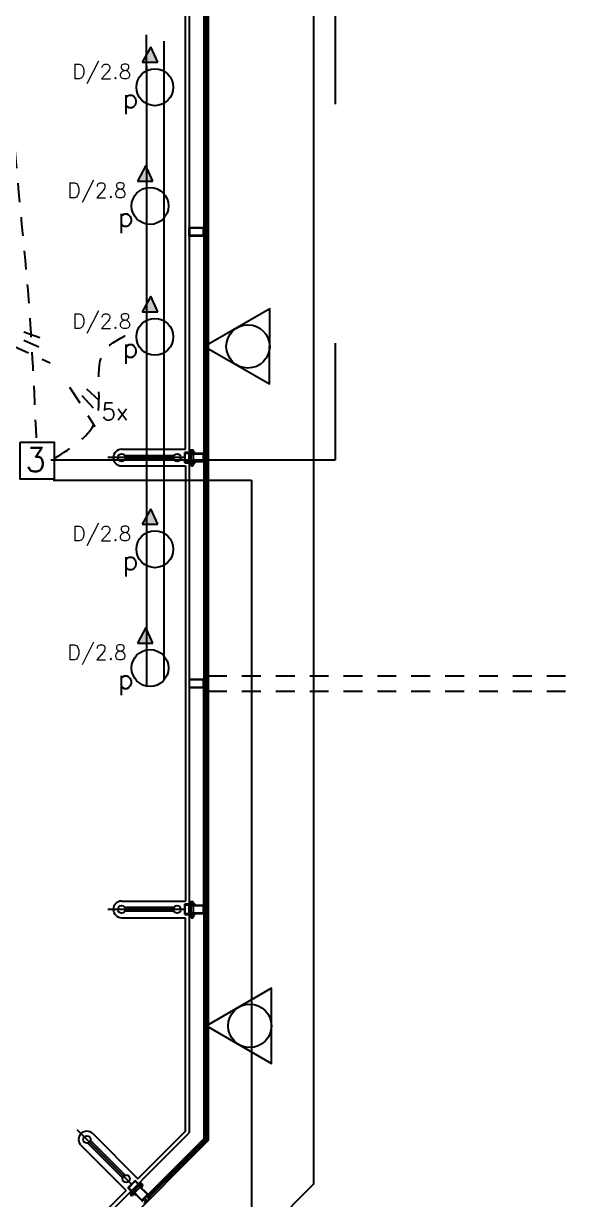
# Model space of a CAD drawing. Extents: x 638.8 to 694.4, y 623.5 to 665.5.
# Drawn here: x 684.85 to 688.46, y 637.12 to 644.93 of the extents above; entities that cross this region are included whole.
import ezdxf

# ---------------------------------------------------------------- set-up
doc = ezdxf.new("R2010")
doc.units = 0
doc.header["$LTSCALE"] = 0.5
doc.header["$MEASUREMENT"] = 0
for name, pattern in [('DASHED2', [0.375, 0.25, -0.125]), ('HIDDEN', [0.375, 0.25, -0.125]), ('PHANTOM2', [31.75, 15.875, -3.175, 3.175, -3.175, 3.175, -3.175])]:
    doc.linetypes.add(name, pattern=pattern)
for name, color, linetype in [('2', 1, 'CONTINUOUS'), ('ALUMBRADO', 3, 'CONTINUOUS'), ('paredes', 1, 'CONTINUOUS'), ('pisoplanta', 1, 'CONTINUOUS'), ('PROYECCIONES', 6, 'HIDDEN'), ('texturas', 6, 'CONTINUOUS'), ('tuberia_alumbrado', 3, 'DASHED2'), ('ventanas', 6, 'CONTINUOUS'), ('vidrio', 6, 'CONTINUOUS')]:
    doc.layers.add(name, color=color, linetype=linetype)
doc.styles.add('romans', font='romans.shx')

# ---------------------------------------------------------------- blocks, each defined once
blk = doc.blocks.new('apoymuro-cortina')
at = {"layer": 'vidrio', "color": 1, "linetype": 'Continuous'}
for p, q in [((0, 0), (-0.0989, 0)), ((0, -0.0574), (0, 0)), ((-0.125, -0.0006), (-0.125, -0.0568)), ((-0.1193, 0), (-0.1244, 0)), ((-0.1244, -0.0574), (-0.1193, -0.0574)), ((-0.122, -0.0096), (-0.122, -0.0032)), ((-0.122, -0.032), (-0.122, -0.0134)), ((-0.0962, -0.032), (-0.122, -0.032)), ((-0.122, -0.0348), (-0.0962, -0.0348)), ((-0.122, -0.044), (-0.122, -0.0348)), ((-0.122, -0.0542), (-0.122, -0.0478)), ((-0.1213, -0.0026), (-0.1199, -0.0026)), ((-0.1199, -0.0102), (-0.1213, -0.0102)), ((-0.1213, -0.0128), (-0.1193, -0.0128)), ((-0.1193, -0.0447), (-0.1213, -0.0447)), ((-0.1213, -0.0472), (-0.1199, -0.0472)), ((-0.1199, -0.0549), (-0.1213, -0.0549)), ((-0.1199, -0.0026), (-0.1199, -0.0038)), ((-0.1199, -0.0089), (-0.1199, -0.0102)), ((-0.1199, -0.0472), (-0.1199, -0.0485)), ((-0.1199, -0.0536), (-0.1199, -0.0549)), ((-0.1186, -0.0038), (-0.1186, -0.0006)), ((-0.1186, -0.0121), (-0.1186, -0.0089)), ((-0.1186, -0.0485), (-0.1186, -0.0453)), ((-0.1186, -0.0568), (-0.1186, -0.0536)), ((-0.0995, -0.0006), (-0.0995, -0.0038)), ((-0.0995, -0.0089), (-0.0995, -0.0121)), ((-0.0995, -0.0453), (-0.0995, -0.0485)), ((-0.0995, -0.0536), (-0.0995, -0.0568)), ((-0.0989, -0.0128), (-0.0968, -0.0128)), ((-0.0968, -0.0447), (-0.0989, -0.0447)), ((-0.0989, -0.0574), (-0.0938, -0.0574)), ((-0.0982, -0.0026), (-0.0968, -0.0026)), ((-0.0982, -0.0038), (-0.0982, -0.0026)), ((-0.0982, -0.0102), (-0.0982, -0.0089)), ((-0.0968, -0.0102), (-0.0982, -0.0102)), ((-0.0982, -0.0472), (-0.0968, -0.0472)), ((-0.0982, -0.0485), (-0.0982, -0.0472)), ((-0.0982, -0.0549), (-0.0982, -0.0536)), ((-0.0968, -0.0549), (-0.0982, -0.0549)), ((-0.0962, -0.0032), (-0.0962, -0.0096)), ((-0.0962, -0.0134), (-0.0962, -0.032)), ((-0.0962, -0.0348), (-0.0962, -0.044)), ((-0.0962, -0.0478), (-0.0962, -0.0542)), ((-0.0938, -0.0574), (0, -0.0574)), ((-0.0931, -0.0033), (-0.0931, -0.0541)), ((-0.0036, -0.0028), (-0.0926, -0.0028)), ((-0.0926, -0.0546), (-0.0036, -0.0546)), ((-0.0031, -0.0541), (-0.0031, -0.0033))]:
    blk.add_line(p, q, dxfattribs=at)
at = {"layer": 'vidrio', "linetype": 'Continuous'}
for p, q in [((-0.0397, 0.0015), (-0.0397, 0.0051)), ((-0.0397, 0.0051), (0.0307, 0.0051)), ((0.0272, 0.0015), (-0.0397, 0.0015)), ((-0.0318, 0.0056), (-0.0318, 0.0075)), ((-0.0318, 0.0075), (-0.0055, 0.0075)), ((-0.0055, 0.0056), (-0.0318, 0.0056)), ((-0.0087, 0.0103), (-0.0287, 0.0103)), ((-0.0287, 0.0103), (-0.0287, 0.0078)), ((-0.0287, 0.0078), (-0.0087, 0.0078)), ((-0.0283, 0.0111), (-0.0283, 0.0201)), ((-0.026, 0.0207), (-0.0113, 0.0207)), ((-0.0113, 0.0105), (-0.026, 0.0105)), ((-0.0237, 0.0201), (-0.0237, 0.0111)), ((-0.0145, 0.0208), (-0.0228, 0.0208)), ((-0.0137, 0.0111), (-0.0137, 0.0201)), ((-0.009, 0.0201), (-0.009, 0.0111)), ((-0.0087, 0.0078), (-0.0087, 0.0103)), ((-0.0055, 0.0075), (-0.0055, 0.0056)), ((0.0272, -0.0589), (0.0272, 0.0015)), ((0.0307, -0.0625), (0.0307, 0.0051)), ((-0.1052, -0.0438), (-0.1133, -0.0438)), ((-0.0397, -0.0589), (0.0272, -0.0589)), ((-0.0397, -0.0625), (-0.0397, -0.0589)), ((0.0307, -0.0625), (-0.0397, -0.0625)), ((-0.0318, -0.0631), (-0.0318, -0.065)), ((-0.0055, -0.0631), (-0.0318, -0.0631)), ((-0.0318, -0.065), (-0.0055, -0.065)), ((-0.0287, -0.0677), (-0.0287, -0.0652)), ((-0.0287, -0.0652), (-0.0087, -0.0652)), ((-0.0087, -0.0677), (-0.0287, -0.0677)), ((-0.0283, -0.0686), (-0.0283, -0.0775)), ((-0.0113, -0.068), (-0.026, -0.068)), ((-0.0127, -0.0055), (-0.0248, -0.0055)), ((-0.0248, -0.0055), (-0.0248, -0.0516)), ((-0.0248, -0.0516), (-0.0127, -0.0516)), ((-0.0237, -0.0775), (-0.0237, -0.0686)), ((-0.0137, -0.0686), (-0.0137, -0.0775)), ((-0.0127, -0.0516), (-0.0127, -0.0055)), ((-0.009, -0.0775), (-0.009, -0.0686)), ((-0.0087, -0.0652), (-0.0087, -0.0677)), ((-0.0055, -0.065), (-0.0055, -0.0631)), ((-0.026, -0.0782), (-0.0113, -0.0782)), ((-0.0247, -0.083), (-0.0247, -0.0782)), ((-0.0127, -0.0792), (-0.0247, -0.0792)), ((-0.0127, -0.0811), (-0.0247, -0.0811)), ((-0.0247, -0.083), (-0.0237, -0.0839)), ((-0.0127, -0.083), (-0.0247, -0.083)), ((-0.0136, -0.0839), (-0.0237, -0.0839)), ((-0.0145, -0.0783), (-0.0228, -0.0783)), ((-0.0145, -0.0802), (-0.0228, -0.0802)), ((-0.0145, -0.0821), (-0.0228, -0.0821)), ((-0.0187, -0.0838), (-0.0187, -0.0839)), ((-0.0127, -0.083), (-0.0136, -0.0839)), ((-0.0127, -0.083), (-0.0127, -0.0782))]:
    blk.add_line(p, q, dxfattribs=at)
at = {"layer": 'vidrio', "color": 1, "linetype": 'Continuous', "extrusion": (0, 0, -1)}
for centre, major_axis, start_param, end_param in [((-0.0989, -0.0006), (0.000451, -0.000451), 2.356194, 3.926991), ((-0.1244, -0.0006), (0.000451, -0.000451), 2.356194, 3.926991), ((-0.1244, -0.0568), (0.000451, 0.000451), 2.356194, 3.926991), ((-0.1213, -0.0032), (0.000451, -0.000451), 2.356194, 3.926991), ((-0.1213, -0.0096), (0.000451, 0.000451), 2.356194, 3.926991), ((-0.1213, -0.0134), (0.000451, -0.000451), 2.356194, 3.926991), ((-0.1213, -0.044), (0.000451, 0.000451), 2.356194, 3.926991), ((-0.1213, -0.0478), (0.000451, -0.000451), 2.356194, 3.926991), ((-0.1213, -0.0542), (0.000451, 0.000451), 2.356194, 3.926991), ((-0.1193, -0.0038), (0.000451, 0.000451), 2.356194, 3.926991), ((-0.1193, -0.0089), (0.000451, -0.000451), 2.356194, 3.926991), ((-0.1193, -0.0485), (0.000451, 0.000451), 2.356194, 3.926991), ((-0.1193, -0.0536), (0.000451, -0.000451), 2.356194, 3.926991), ((-0.1193, -0.0006), (0.000451, -0.000451), 3.926991, 5.497787), ((-0.1193, -0.0038), (0.000451, -0.000451), -0.785398, 0.785398), ((-0.1193, -0.0089), (0.000451, -0.000451), 3.926991, 5.497787), ((-0.1193, -0.0121), (0.000451, -0.000451), -0.785398, 0.785398), ((-0.1193, -0.0453), (0.000451, -0.000451), 3.926991, 5.497787), ((-0.1193, -0.0485), (0.000451, -0.000451), -0.785398, 0.785398), ((-0.1193, -0.0536), (0.000451, -0.000451), 3.926991, 5.497787), ((-0.1193, -0.0568), (0.000451, -0.000451), -0.785398, 0.785398), ((-0.0989, -0.0038), (0.000451, 0.000451), 2.356194, 3.926991), ((-0.0989, -0.0089), (0.000451, -0.000451), 2.356194, 3.926991), ((-0.0989, -0.0121), (0.000451, 0.000451), 2.356194, 3.926991), ((-0.0989, -0.0453), (0.000451, -0.000451), 2.356194, 3.926991), ((-0.0989, -0.0485), (0.000451, 0.000451), 2.356194, 3.926991), ((-0.0989, -0.0536), (0.000451, -0.000451), 2.356194, 3.926991), ((-0.0989, -0.0568), (0.000451, 0.000451), 2.356194, 3.926991), ((-0.0989, -0.0038), (0.000451, -0.000451), -0.785398, 0.785398), ((-0.0989, -0.0089), (0.000451, -0.000451), 3.926991, 5.497787), ((-0.0989, -0.0485), (0.000451, -0.000451), -0.785398, 0.785398), ((-0.0989, -0.0536), (0.000451, -0.000451), 3.926991, 5.497787), ((-0.0968, -0.0032), (0.000451, 0.000451), 5.497787, 7.068583), ((-0.0968, -0.0096), (0.000451, -0.000451), -0.785398, 0.785398), ((-0.0968, -0.0134), (0.000451, -0.000451), 3.926991, 5.497787), ((-0.0968, -0.044), (0.000451, -0.000451), -0.785398, 0.785398), ((-0.0968, -0.0478), (0.000451, 0.000451), 5.497787, 7.068583), ((-0.0926, -0.0033), (0.000361, 0.000361), 3.926991, 5.497787), ((-0.0926, -0.0541), (0.000361, 0.000361), 2.356194, 3.926991)]:
    blk.add_ellipse(centre, major_axis=major_axis, ratio=1, start_param=start_param, end_param=end_param, dxfattribs=at)
at = {"layer": 'vidrio', "linetype": 'Continuous', "extrusion": (0, 0, -1)}
for centre, major_axis, start_param, end_param in [((-0.026, 0.0161), (0.00325, -0.00325), 3.399063, 4.454918), ((-0.026, 0.0151), (0.00325, -0.00325), 0.257471, 1.313326), ((-0.0187, 0.0004), (0.0144, -0.0144), 3.678281, 4.175701), ((-0.0187, 0.0309), (0.0144, 0.0144), 2.107484, 2.604904), ((-0.0113, 0.0161), (0.00325, -0.00325), 3.399063, 4.454918), ((-0.0113, 0.0151), (0.00325, -0.00325), 0.257471, 1.313326), ((-0.026, -0.0726), (0.00325, 0.00325), 4.96986, 6.025715), ((-0.026, -0.0736), (0.00325, 0.00325), 1.828267, 2.884122), ((-0.0187, -0.0883), (0.0144, 0.0144), 5.249077, 5.746497), ((-0.0187, -0.0578), (0.0144, -0.0144), 0.536688, 1.034108), ((-0.0113, -0.0726), (0.00325, 0.00325), 4.96986, 6.025715), ((-0.0113, -0.0736), (0.00325, 0.00325), 1.828267, 2.884122)]:
    blk.add_ellipse(centre, major_axis=major_axis, ratio=1, start_param=start_param, end_param=end_param, dxfattribs=at)
at = {"layer": 'vidrio', "color": 5, "linetype": 'Continuous', "extrusion": (0, 0, -1)}
for centre, major_axis, start_param, end_param in [((-0.0036, -0.0033), (0.000361, -0.000361), 3.926991, 5.497787), ((-0.0036, -0.0541), (0.000361, 0.000361), 0.785398, 2.356194)]:
    blk.add_ellipse(centre, major_axis=major_axis, ratio=1, start_param=start_param, end_param=end_param, dxfattribs=at)

msp = doc.modelspace()

# ---------------------------------------------------------------- linework, layer by layer
at = {"layer": '2'}
for points in [[(686.0524, 642.7831), (686.4845, 642.5333), (686.4848, 643.0325)], [(686.064, 638.2718), (686.4962, 638.0219), (686.4965, 638.5211)]]:
    msp.add_lwpolyline(points, close=True, dxfattribs=at)
for centre in [(686.3406, 642.783), (686.3522, 638.2716)]:
    msp.add_circle(centre, 0.1441, dxfattribs=at)
at = {"layer": 'ALUMBRADO', "color": 1}
for p, q in [((685.6945, 644.7731), (685.6379, 644.6693)), ((685.7417, 644.6693), (685.6945, 644.7731)), ((685.6379, 644.6693), (685.7417, 644.6693)), ((685.6623, 643.9846), (685.6057, 643.8809)), ((685.7095, 643.8809), (685.6623, 643.9846)), ((685.6057, 643.8809), (685.7095, 643.8809)), ((685.6945, 643.1157), (685.6379, 643.012)), ((685.7417, 643.012), (685.6945, 643.1157)), ((685.6379, 643.012), (685.7417, 643.012)), ((685.6945, 641.7052), (685.6379, 641.6015)), ((685.7417, 641.6015), (685.6945, 641.7052)), ((685.6379, 641.6015), (685.7417, 641.6015)), ((685.6623, 640.9167), (685.6057, 640.813)), ((685.7095, 640.813), (685.6623, 640.9167)), ((685.6057, 640.813), (685.7095, 640.813))]:
    msp.add_line(p, q, dxfattribs=at)
at = {"layer": 'ALUMBRADO'}
msp.add_lwpolyline([(684.8278, 642.146), (685.0523, 642.146), (685.0523, 641.9019), (684.8278, 641.9019)], close=True, dxfattribs=at)
for centre in [(685.7221, 644.5037), (685.6898, 643.7153), (685.7221, 642.8464), (685.7221, 641.4359), (685.6898, 640.6474)]:
    msp.add_circle(centre, 0.1225, dxfattribs=at)
at = {"layer": 'ALUMBRADO', "color": 1}
for points in [[(685.6379, 644.6693), (685.6945, 644.7731), (685.7417, 644.6693)], [(685.6057, 643.8809), (685.6623, 643.9846), (685.7095, 643.8809)], [(685.6379, 643.012), (685.6945, 643.1157), (685.7417, 643.012)], [(685.6379, 641.6015), (685.6945, 641.7052), (685.7417, 641.6015)], [(685.6057, 640.813), (685.6623, 640.9167), (685.7095, 640.813)]]:
    msp.add_solid(points, dxfattribs=at)
at = {"layer": 'paredes', "color": 6}
msp.add_line((686.0757, 646.3652), (686.0757, 637.509), dxfattribs=at)
at = {"layer": 'pisoplanta', "color": 6}
for p, q in [((685.9257, 642.0994), (685.9257, 644.9894)), ((685.5007, 642.0994), (685.9257, 642.0994)), ((685.5007, 641.9894), (685.9257, 641.9894)), ((685.9257, 641.9894), (685.9257, 639.0994)), ((685.5007, 639.0994), (685.9257, 639.0994)), ((685.5007, 638.9894), (685.9257, 638.9894)), ((685.9257, 637.5712), (685.9257, 638.9894)), ((685.9257, 637.5712), (685.6097, 637.2552)), ((685.3092, 637.5557), (685.6097, 637.2552)), ((685.2314, 637.4779), (685.5319, 637.1774)), ((683.4884, 635.1339), (685.5319, 637.1774))]:
    msp.add_line(p, q, dxfattribs=at)
for centre, start, end in [((685.5007, 642.0444), 90, 270), ((685.5007, 639.0444), 90, 270), ((685.2703, 637.5168), 45, 225)]:
    msp.add_arc(centre, 0.055, start, end, dxfattribs=at)
at = {"layer": 'PROYECCIONES', "color": 6}
for p, q in [((686.064, 640.5504), (686.0559, 640.5504)), ((686.0469, 640.5189), (686.0469, 640.5182))]:
    msp.add_line(p, q, dxfattribs=at)
at = {"layer": 'PROYECCIONES'}
for p, q in [((686.0757, 640.5944), (690.1507, 640.5944)), ((686.0757, 640.4944), (690.1507, 640.4944))]:
    msp.add_line(p, q, dxfattribs=at)
at = {"layer": 'texturas', "color": 1}
for p, q in [((686.7757, 649.4063), (686.7757, 637.219)), ((686.7757, 637.219), (683.8257, 634.269))]:
    msp.add_line(p, q, dxfattribs=at)
at = {"layer": 'tuberia_alumbrado', "color": 4, "linetype": 'PHANTOM2'}
for p, q in [((686.9194, 652.3287), (686.9194, 642.0278)), ((686.9194, 642.0278), (685.0307, 642.0278)), ((685.0453, 641.8939), (686.364, 641.8939)), ((686.364, 641.8939), (686.364, 635.0532))]:
    msp.add_line(p, q, dxfattribs=at)
at = {"layer": 'tuberia_alumbrado', "linetype": 'Continuous'}
for p, q in [((685.6673, 644.6133), (685.6673, 644.8507)), ((685.7844, 644.6827), (685.7844, 644.8099)), ((685.7844, 640.5695), (685.7844, 644.6827)), ((685.6673, 644.6437), (685.6673, 640.527))]:
    msp.add_line(p, q, dxfattribs=at)
at = {"layer": 'tuberia_alumbrado', "linetype": 'DASHED2'}
for p, q in [((684.8512, 642.8793), (684.9571, 642.842)), ((684.7701, 642.7921), (685.0257, 642.6738)), ((684.8512, 642.8233), (684.9509, 642.7797)), ((685.1555, 642.5128), (685.3238, 642.2512)), ((685.2677, 642.5003), (685.3487, 642.4256)), ((685.2365, 642.4567), (685.3113, 642.3758))]:
    msp.add_line(p, q, dxfattribs=at)
for points in [[(684.0482, 644.7993), (684.5466, 645.0331), (684.7806, 644.23), (684.8823, 643.0915), (684.9332, 642.1767)], [(685.0522, 642.0381), (685.3345, 642.3061), (685.391, 642.7575), (685.5604, 642.8704)]]:
    msp.add_spline(points, degree=3, dxfattribs=at)
at = {"layer": 'ventanas'}
for p in [(685.9507, 646.3652), (683.055, 634.6651)]:
    msp.add_line(p, (685.9507, 637.5608), dxfattribs=at)
at = {"layer": 'vidrio', "linetype": 'Continuous'}
for p, q in [((686.0466, 645.0157), (686.0466, 643.5731)), ((686.0559, 645.0293), (686.0559, 643.5504)), ((686.06, 645.0293), (686.06, 643.5504)), ((686.064, 645.0293), (686.064, 643.5504)), ((686.0466, 643.5157), (686.0466, 642.0731)), ((686.0559, 643.5293), (686.0559, 642.0504)), ((686.0559, 643.5293), (686.064, 643.5293)), ((686.06, 643.5293), (686.06, 642.0504)), ((686.064, 643.5293), (686.064, 642.0504)), ((686.0466, 642.0157), (686.0466, 640.5731)), ((686.0559, 642.0293), (686.0559, 640.5504)), ((686.06, 642.0293), (686.06, 640.5504)), ((686.064, 642.0293), (686.064, 640.5504)), ((686.0559, 639.0505), (686.0559, 640.5294)), ((686.0559, 640.5293), (686.064, 640.5293)), ((686.06, 639.0505), (686.06, 640.5294)), ((686.064, 639.0505), (686.064, 640.5294)), ((686.0466, 639.0731), (686.0466, 640.5157)), ((686.0466, 639.016), (686.0466, 637.5211)), ((686.0559, 639.0297), (686.0559, 637.5172)), ((686.06, 639.0297), (686.06, 637.5155)), ((686.064, 639.0297), (686.064, 637.5138)), ((686.0559, 637.5172), (685.6674, 637.1287)), ((686.06, 637.5155), (685.6703, 637.1258)), ((686.064, 637.5138), (685.6731, 637.123)), ((686.0466, 637.5211), (685.6769, 637.1513))]:
    msp.add_line(p, q, dxfattribs=at)
at = {"layer": 'vidrio', "color": 1, "linetype": 'Continuous'}
for p, q in [((685.9507, 643.5731), (686.0495, 643.5731)), ((685.9507, 643.5157), (685.9507, 643.5731)), ((686.07, 643.5731), (686.0751, 643.5731)), ((686.0444, 643.5157), (685.9507, 643.5157)), ((685.9537, 643.519), (685.9537, 643.5698)), ((685.9542, 643.5703), (686.0433, 643.5703)), ((686.0433, 643.5185), (685.9542, 643.5185)), ((686.0438, 643.5698), (686.0438, 643.519)), ((686.0495, 643.5157), (686.0444, 643.5157)), ((686.0469, 643.5699), (686.0469, 643.5635)), ((686.0469, 643.5597), (686.0469, 643.5411)), ((686.0469, 643.5411), (686.0726, 643.5411)), ((686.0469, 643.5383), (686.0469, 643.5291)), ((686.0726, 643.5383), (686.0469, 643.5383)), ((686.0469, 643.5252), (686.0469, 643.5189)), ((686.0489, 643.5705), (686.0475, 643.5705)), ((686.0475, 643.5629), (686.0489, 643.5629)), ((686.0495, 643.5603), (686.0475, 643.5603)), ((686.0475, 643.5284), (686.0495, 643.5284)), ((686.0489, 643.5259), (686.0475, 643.5259)), ((686.0475, 643.5182), (686.0489, 643.5182)), ((686.0489, 643.5693), (686.0489, 643.5705)), ((686.0489, 643.5629), (686.0489, 643.5642)), ((686.0489, 643.5246), (686.0489, 643.5259)), ((686.0489, 643.5182), (686.0489, 643.5195)), ((686.0502, 643.5724), (686.0502, 643.5693)), ((686.0502, 643.5642), (686.0502, 643.561)), ((686.0502, 643.5278), (686.0502, 643.5246)), ((686.0502, 643.5195), (686.0502, 643.5163)), ((686.0693, 643.5693), (686.0693, 643.5724)), ((686.0693, 643.561), (686.0693, 643.5642)), ((686.0693, 643.5246), (686.0693, 643.5278)), ((686.0693, 643.5163), (686.0693, 643.5195)), ((686.072, 643.5603), (686.07, 643.5603)), ((686.07, 643.5284), (686.072, 643.5284)), ((686.0751, 643.5157), (686.07, 643.5157)), ((686.0706, 643.5705), (686.0706, 643.5693)), ((686.072, 643.5705), (686.0706, 643.5705)), ((686.0706, 643.5642), (686.0706, 643.5629)), ((686.0706, 643.5629), (686.072, 643.5629)), ((686.0706, 643.5259), (686.0706, 643.5246)), ((686.072, 643.5259), (686.0706, 643.5259)), ((686.0706, 643.5195), (686.0706, 643.5182)), ((686.0706, 643.5182), (686.072, 643.5182)), ((686.0726, 643.5635), (686.0726, 643.5699)), ((686.0726, 643.5411), (686.0726, 643.5597)), ((686.0726, 643.5291), (686.0726, 643.5383)), ((686.0726, 643.5189), (686.0726, 643.5252)), ((686.0757, 643.5724), (686.0757, 643.5163)), ((685.9507, 640.5731), (686.0495, 640.5731)), ((685.9542, 640.5703), (686.0433, 640.5703)), ((686.0438, 640.5698), (686.0438, 640.519)), ((686.0469, 640.5699), (686.0469, 640.5635)), ((686.0469, 640.5597), (686.0469, 640.5411)), ((686.0469, 640.5411), (686.0726, 640.5411)), ((686.0469, 640.5383), (686.0469, 640.5291)), ((686.0726, 640.5383), (686.0469, 640.5383)), ((686.0489, 640.5705), (686.0475, 640.5705)), ((686.0475, 640.5629), (686.0489, 640.5629)), ((686.0495, 640.5603), (686.0475, 640.5603)), ((686.0475, 640.5284), (686.0495, 640.5284)), ((686.0489, 640.5693), (686.0489, 640.5705)), ((686.0489, 640.5629), (686.0489, 640.5642)), ((686.0502, 640.5724), (686.0502, 640.5693)), ((686.0502, 640.5642), (686.0502, 640.561)), ((686.0502, 640.5278), (686.0502, 640.5246)), ((686.0693, 640.5693), (686.0693, 640.5724)), ((686.0693, 640.561), (686.0693, 640.5642)), ((686.0693, 640.5246), (686.0693, 640.5278)), ((686.07, 640.5731), (686.0751, 640.5731)), ((686.072, 640.5603), (686.07, 640.5603)), ((686.07, 640.5284), (686.072, 640.5284)), ((686.0706, 640.5705), (686.0706, 640.5693)), ((686.072, 640.5705), (686.0706, 640.5705)), ((686.0706, 640.5642), (686.0706, 640.5629)), ((686.0706, 640.5629), (686.072, 640.5629)), ((686.0726, 640.5635), (686.0726, 640.5699)), ((686.0726, 640.5411), (686.0726, 640.5597)), ((686.0726, 640.5291), (686.0726, 640.5383)), ((686.0757, 640.5724), (686.0757, 640.5163)), ((686.0444, 640.5157), (685.9507, 640.5157)), ((686.0433, 640.5185), (685.9542, 640.5185)), ((686.0495, 640.5157), (686.0444, 640.5157)), ((686.0469, 640.5252), (686.0469, 640.5189)), ((686.0489, 640.5259), (686.0475, 640.5259)), ((686.0475, 640.5182), (686.0489, 640.5182)), ((686.0489, 640.5246), (686.0489, 640.5259)), ((686.0489, 640.5182), (686.0489, 640.5195)), ((686.0502, 640.5195), (686.0502, 640.5163)), ((686.0693, 640.5163), (686.0693, 640.5195)), ((686.0751, 640.5157), (686.07, 640.5157)), ((686.0706, 640.5259), (686.0706, 640.5246)), ((686.072, 640.5259), (686.0706, 640.5259)), ((686.0706, 640.5195), (686.0706, 640.5182)), ((686.0706, 640.5182), (686.072, 640.5182)), ((686.0726, 640.5189), (686.0726, 640.5252))]:
    msp.add_line(p, q, dxfattribs=at)
at = {"layer": 'vidrio', "color": 6}
for p, q in [((686.064, 643.5504), (686.0559, 643.5504)), ((685.9199, 642.0444), (685.4094, 642.0444)), ((686.064, 642.0504), (686.0559, 642.0504)), ((685.9199, 639.0444), (685.4094, 639.0444)), ((685.5668, 637.2203), (685.2058, 637.5813)), ((686.0757, 637.509), (683.1257, 634.559))]:
    msp.add_line(p, q, dxfattribs=at)
at = {"layer": 'vidrio', "color": 1}
for p, q in [((685.8483, 642.0569), (685.5223, 642.0569)), ((685.8483, 642.0319), (685.5223, 642.0319)), ((685.8483, 639.0569), (685.5223, 639.0569)), ((685.8483, 639.0319), (685.5223, 639.0319)), ((685.5072, 637.2622), (685.2768, 637.4927)), ((685.5249, 637.2798), (685.2944, 637.5103))]:
    msp.add_line(p, q, dxfattribs=at)
at = {"layer": 'vidrio'}
msp.add_line((686.064, 639.0505), (686.0559, 639.0505), dxfattribs=at)
at = {"layer": 'vidrio', "color": 1}
for centre in [(685.5007, 642.0444), (685.8699, 642.0444), (685.5007, 639.0444), (685.8699, 639.0444)]:
    msp.add_circle(centre, 0.025, dxfattribs=at)
at = {"layer": 'vidrio'}
for centre in [(685.2703, 637.5168), (685.5314, 637.2557)]:
    msp.add_circle(centre, 0.025, dxfattribs=at)
at = {"layer": 'vidrio', "color": 1, "linetype": 'Continuous'}
for centre, major_axis, start_param, end_param in [((686.0495, 643.5724), (-0.000451, -0.000451), 2.356194, 3.926991), ((686.07, 643.5724), (-0.000451, -0.000451), 3.926991, 5.497787), ((686.0751, 643.5724), (-0.000451, -0.000451), 2.356194, 3.926991), ((686.0433, 643.5698), (-0.000361, 0.000361), 3.926991, 5.497787), ((686.0433, 643.519), (-0.000361, 0.000361), 2.356194, 3.926991), ((686.0475, 643.5699), (-0.000451, 0.000451), 5.497787, 7.068583), ((686.0475, 643.5635), (-0.000451, -0.000451), -0.785398, 0.785398), ((686.0475, 643.5597), (-0.000451, -0.000451), 3.926991, 5.497787), ((686.0475, 643.5291), (-0.000451, -0.000451), -0.785398, 0.785398), ((686.0475, 643.5252), (-0.000451, 0.000451), 5.497787, 7.068583), ((686.0495, 643.5693), (-0.000451, -0.000451), -0.785398, 0.785398), ((686.0495, 643.5642), (-0.000451, -0.000451), 3.926991, 5.497787), ((686.0495, 643.5246), (-0.000451, -0.000451), -0.785398, 0.785398), ((686.0495, 643.5195), (-0.000451, -0.000451), 3.926991, 5.497787), ((686.0495, 643.5693), (-0.000451, 0.000451), 2.356194, 3.926991), ((686.0495, 643.5642), (-0.000451, -0.000451), 2.356194, 3.926991), ((686.0495, 643.561), (-0.000451, 0.000451), 2.356194, 3.926991), ((686.0495, 643.5278), (-0.000451, -0.000451), 2.356194, 3.926991), ((686.0495, 643.5246), (-0.000451, 0.000451), 2.356194, 3.926991), ((686.0495, 643.5195), (-0.000451, -0.000451), 2.356194, 3.926991), ((686.0495, 643.5163), (-0.000451, 0.000451), 2.356194, 3.926991), ((686.07, 643.5693), (-0.000451, -0.000451), -0.785398, 0.785398), ((686.07, 643.5642), (-0.000451, -0.000451), 3.926991, 5.497787), ((686.07, 643.561), (-0.000451, -0.000451), -0.785398, 0.785398), ((686.07, 643.5278), (-0.000451, -0.000451), 3.926991, 5.497787), ((686.07, 643.5246), (-0.000451, -0.000451), -0.785398, 0.785398), ((686.07, 643.5195), (-0.000451, -0.000451), 3.926991, 5.497787), ((686.07, 643.5163), (-0.000451, -0.000451), -0.785398, 0.785398), ((686.07, 643.5693), (-0.000451, 0.000451), 2.356194, 3.926991), ((686.07, 643.5642), (-0.000451, -0.000451), 2.356194, 3.926991), ((686.07, 643.5246), (-0.000451, 0.000451), 2.356194, 3.926991), ((686.07, 643.5195), (-0.000451, -0.000451), 2.356194, 3.926991), ((686.072, 643.5699), (-0.000451, -0.000451), 2.356194, 3.926991), ((686.072, 643.5635), (-0.000451, 0.000451), 2.356194, 3.926991), ((686.072, 643.5597), (-0.000451, -0.000451), 2.356194, 3.926991), ((686.072, 643.5291), (-0.000451, 0.000451), 2.356194, 3.926991), ((686.072, 643.5252), (-0.000451, -0.000451), 2.356194, 3.926991), ((686.072, 643.5189), (-0.000451, 0.000451), 2.356194, 3.926991), ((686.0751, 643.5163), (-0.000451, 0.000451), 2.356194, 3.926991), ((686.0433, 640.5698), (-0.000361, 0.000361), 3.926991, 5.497787), ((686.0475, 640.5699), (-0.000451, 0.000451), 5.497787, 7.068583), ((686.0475, 640.5635), (-0.000451, -0.000451), -0.785398, 0.785398), ((686.0475, 640.5597), (-0.000451, -0.000451), 3.926991, 5.497787), ((686.0475, 640.5291), (-0.000451, -0.000451), -0.785398, 0.785398), ((686.0495, 640.5693), (-0.000451, -0.000451), -0.785398, 0.785398), ((686.0495, 640.5642), (-0.000451, -0.000451), 3.926991, 5.497787), ((686.0495, 640.5724), (-0.000451, -0.000451), 2.356194, 3.926991), ((686.0495, 640.5693), (-0.000451, 0.000451), 2.356194, 3.926991), ((686.0495, 640.5642), (-0.000451, -0.000451), 2.356194, 3.926991), ((686.0495, 640.561), (-0.000451, 0.000451), 2.356194, 3.926991), ((686.0495, 640.5278), (-0.000451, -0.000451), 2.356194, 3.926991), ((686.07, 640.5724), (-0.000451, -0.000451), 3.926991, 5.497787), ((686.07, 640.5693), (-0.000451, -0.000451), -0.785398, 0.785398), ((686.07, 640.5642), (-0.000451, -0.000451), 3.926991, 5.497787), ((686.07, 640.561), (-0.000451, -0.000451), -0.785398, 0.785398), ((686.07, 640.5278), (-0.000451, -0.000451), 3.926991, 5.497787), ((686.07, 640.5693), (-0.000451, 0.000451), 2.356194, 3.926991), ((686.07, 640.5642), (-0.000451, -0.000451), 2.356194, 3.926991), ((686.072, 640.5699), (-0.000451, -0.000451), 2.356194, 3.926991), ((686.072, 640.5635), (-0.000451, 0.000451), 2.356194, 3.926991), ((686.072, 640.5597), (-0.000451, -0.000451), 2.356194, 3.926991), ((686.072, 640.5291), (-0.000451, 0.000451), 2.356194, 3.926991), ((686.0751, 640.5724), (-0.000451, -0.000451), 2.356194, 3.926991), ((686.0433, 640.519), (-0.000361, 0.000361), 2.356194, 3.926991), ((686.0475, 640.5252), (-0.000451, 0.000451), 5.497787, 7.068583), ((686.0495, 640.5246), (-0.000451, -0.000451), -0.785398, 0.785398), ((686.0495, 640.5195), (-0.000451, -0.000451), 3.926991, 5.497787), ((686.0495, 640.5246), (-0.000451, 0.000451), 2.356194, 3.926991), ((686.0495, 640.5195), (-0.000451, -0.000451), 2.356194, 3.926991), ((686.0495, 640.5163), (-0.000451, 0.000451), 2.356194, 3.926991), ((686.07, 640.5246), (-0.000451, -0.000451), -0.785398, 0.785398), ((686.07, 640.5195), (-0.000451, -0.000451), 3.926991, 5.497787), ((686.07, 640.5163), (-0.000451, -0.000451), -0.785398, 0.785398), ((686.07, 640.5246), (-0.000451, 0.000451), 2.356194, 3.926991), ((686.07, 640.5195), (-0.000451, -0.000451), 2.356194, 3.926991), ((686.072, 640.5252), (-0.000451, -0.000451), 2.356194, 3.926991), ((686.072, 640.5189), (-0.000451, 0.000451), 2.356194, 3.926991), ((686.0751, 640.5163), (-0.000451, 0.000451), 2.356194, 3.926991)]:
    msp.add_ellipse(centre, major_axis=major_axis, ratio=1, start_param=start_param, end_param=end_param, dxfattribs=at)

# ---------------------------------------------------------------- block references
at = {"layer": 'paredes', "color": 6, "xscale": -1}
for p in [(685.9507, 642.0731), (685.9507, 639.0731)]:
    msp.add_blockref('apoymuro-cortina', p, dxfattribs=at)
at = {"layer": 'paredes', "color": 6, "xscale": -1, "rotation": 314.9999999999954}
msp.add_blockref('apoymuro-cortina', (685.6088, 637.2189), dxfattribs=at)

# ---------------------------------------------------------------- texts
at = {"layer": 'ALUMBRADO', "color": 1, "style": 'romans'}
for s, height, p in [('D/2.8', 0.09865, (685.1734, 644.5587)), ('p', 0.1279, (685.5082, 644.3665)), ('D/2.8', 0.09865, (685.1412, 643.7702)), ('p', 0.1279, (685.476, 643.5781)), ('D/2.8', 0.09865, (685.1734, 642.9013)), ('p', 0.1279, (685.5082, 642.7092)), ('5x', 0.11386, (685.3669, 642.2933)), ('3', 0.1581, (684.8627, 641.9521)), ('D/2.8', 0.09865, (685.1734, 641.4908)), ('p', 0.1279, (685.5082, 641.2987)), ('D/2.8', 0.09865, (685.1412, 640.7024)), ('p', 0.1279, (685.476, 640.5102))]:
    msp.add_text(s, height=height, dxfattribs=at).set_placement(p)

doc.saveas('drawing.dxf')
